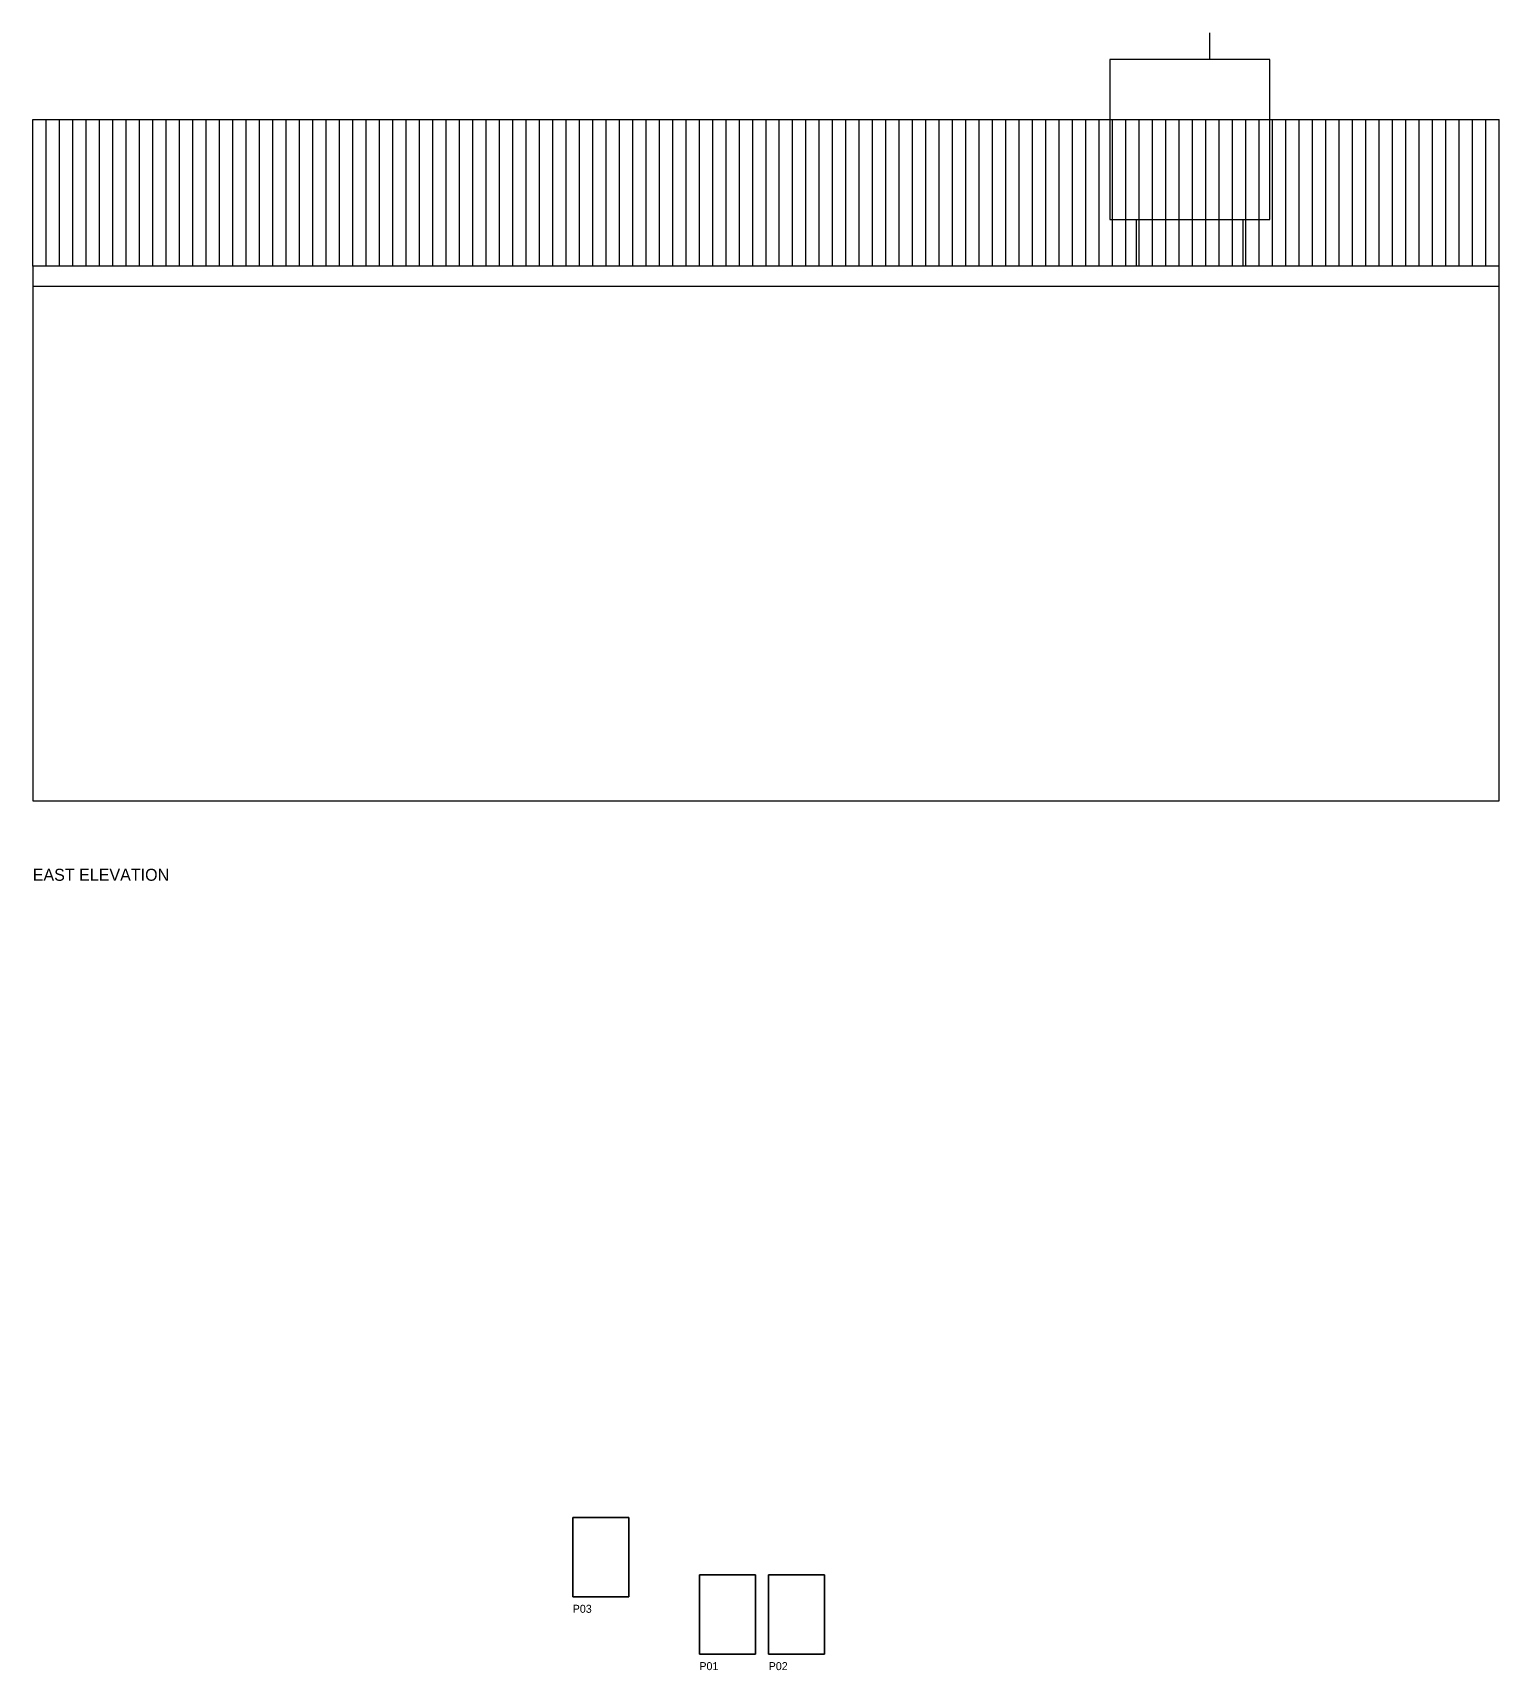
# Model space of a CAD drawing. Header units: millimetres. Extents: x -180 to 31260, y -44000 to 15420.
# Drawn here: x 17000 to 28000, y -25521 to -13240 of the extents above; entities that cross this region are included whole.
import ezdxf

# ---------------------------------------------------------------- set-up
doc = ezdxf.new("R2010")
doc.units = ezdxf.units.MM
for name, color, linetype in [('EXISTING', 8, 'Continuous'), ('PROPOSED', 3, 'Continuous'), ('TEXT', 7, 'Continuous')]:
    doc.layers.add(name, color=color, linetype=linetype)
picture_1 = doc.add_image_def('image1.jpg', size_in_pixel=(1055, 1491))
picture_2 = doc.add_image_def('image2.jpg', size_in_pixel=(1054, 1492))
picture_3 = doc.add_image_def('image3.jpg', size_in_pixel=(1055, 1490))

msp = doc.modelspace()

# ---------------------------------------------------------------- linework, layer by layer
at = {"layer": 'EXISTING'}
for p, q in [((17000, -14990), (17000, -13890)), ((17100, -14990), (17100, -13890)), ((17200, -14990), (17200, -13890)), ((17300, -14990), (17300, -13890)), ((17400, -14990), (17400, -13890)), ((17500, -14990), (17500, -13890)), ((17600, -14990), (17600, -13890)), ((17700, -14990), (17700, -13890)), ((17800, -14990), (17800, -13890)), ((17900, -14990), (17900, -13890)), ((18000, -14990), (18000, -13890)), ((18100, -14990), (18100, -13890)), ((18200, -14990), (18200, -13890)), ((18300, -14990), (18300, -13890)), ((18400, -14990), (18400, -13890)), ((18500, -14990), (18500, -13890)), ((18600, -14990), (18600, -13890)), ((18700, -14990), (18700, -13890)), ((18800, -14990), (18800, -13890)), ((18900, -14990), (18900, -13890)), ((19000, -14990), (19000, -13890)), ((19100, -14990), (19100, -13890)), ((19200, -14990), (19200, -13890)), ((19300, -14990), (19300, -13890)), ((19400, -14990), (19400, -13890)), ((19500, -14990), (19500, -13890)), ((19600, -14990), (19600, -13890)), ((19700, -14990), (19700, -13890)), ((19800, -14990), (19800, -13890)), ((19900, -14990), (19900, -13890)), ((20000, -14990), (20000, -13890)), ((20100, -14990), (20100, -13890)), ((20200, -14990), (20200, -13890)), ((20300, -14990), (20300, -13890)), ((20400, -14990), (20400, -13890)), ((20500, -14990), (20500, -13890)), ((20600, -14990), (20600, -13890)), ((20700, -14990), (20700, -13890)), ((20800, -14990), (20800, -13890)), ((20900, -14990), (20900, -13890)), ((21000, -14990), (21000, -13890)), ((21100, -14990), (21100, -13890)), ((21200, -14990), (21200, -13890)), ((21300, -14990), (21300, -13890)), ((21400, -14990), (21400, -13890)), ((21500, -14990), (21500, -13890)), ((21600, -14990), (21600, -13890)), ((21700, -14990), (21700, -13890)), ((21800, -14990), (21800, -13890)), ((21900, -14990), (21900, -13890)), ((22000, -14990), (22000, -13890)), ((22100, -14990), (22100, -13890)), ((22200, -14990), (22200, -13890)), ((22300, -14990), (22300, -13890)), ((22400, -14990), (22400, -13890)), ((22500, -14990), (22500, -13890)), ((22600, -14990), (22600, -13890)), ((22700, -14990), (22700, -13890)), ((22800, -14990), (22800, -13890)), ((22900, -14990), (22900, -13890)), ((23000, -14990), (23000, -13890)), ((23100, -14990), (23100, -13890)), ((23200, -14990), (23200, -13890)), ((23300, -14990), (23300, -13890)), ((23400, -14990), (23400, -13890)), ((23500, -14990), (23500, -13890)), ((23600, -14990), (23600, -13890)), ((23700, -14990), (23700, -13890)), ((23800, -14990), (23800, -13890)), ((23900, -14990), (23900, -13890)), ((24000, -14990), (24000, -13890)), ((24100, -14990), (24100, -13890)), ((24200, -14990), (24200, -13890)), ((24300, -14990), (24300, -13890)), ((24400, -14990), (24400, -13890)), ((24500, -14990), (24500, -13890)), ((24600, -14990), (24600, -13890)), ((24700, -14990), (24700, -13890)), ((24800, -14990), (24800, -13890)), ((24900, -14990), (24900, -13890)), ((25000, -14990), (25000, -13890)), ((25100, -14990), (25100, -13890)), ((25200, -14990), (25200, -13890)), ((25300, -14990), (25300, -13890)), ((25400, -14990), (25400, -13890)), ((25500, -14990), (25500, -13890)), ((25600, -14990), (25600, -13890)), ((25700, -14990), (25700, -13890)), ((25800, -14990), (25800, -13890)), ((25900, -14990), (25900, -13890)), ((26000, -14990), (26000, -13890)), ((26100, -14990), (26100, -13890)), ((26200, -14990), (26200, -13890)), ((26300, -14990), (26300, -13890)), ((26400, -14990), (26400, -13890)), ((26500, -14990), (26500, -13890)), ((26600, -14990), (26600, -13890)), ((26700, -14990), (26700, -13890)), ((26800, -14990), (26800, -13890)), ((26900, -14990), (26900, -13890)), ((27000, -14990), (27000, -13890)), ((27100, -14990), (27100, -13890)), ((27200, -14990), (27200, -13890)), ((27300, -14990), (27300, -13890)), ((27400, -14990), (27400, -13890)), ((27500, -14990), (27500, -13890)), ((27600, -14990), (27600, -13890)), ((27700, -14990), (27700, -13890)), ((27800, -14990), (27800, -13890)), ((27900, -14990), (27900, -13890)), ((28000, -14990), (28000, -13890)), ((17000, -15140), (28000, -15140))]:
    msp.add_line(p, q, dxfattribs=at)
msp.add_lwpolyline([(17000, -19000), (28000, -19000), (28000, -14990), (17000, -14990)], close=True, dxfattribs=at)
at = {"layer": 'PROPOSED'}
for p, q in [((25830, -13440), (25830, -13240)), ((17000, -14990), (17000, -13890)), ((17000, -13890), (28000, -13890)), ((18200, -14990), (18200, -13890)), ((19400, -14990), (19400, -13890)), ((20600, -14990), (20600, -13890)), ((21800, -14990), (21800, -13890)), ((23000, -14990), (23000, -13890)), ((24200, -14990), (24200, -13890)), ((25400, -14990), (25400, -13890)), ((26600, -14990), (26600, -13890)), ((27800, -14990), (27800, -13890)), ((25280, -14990), (25280, -14640)), ((26080, -14990), (26080, -14640))]:
    msp.add_line(p, q, dxfattribs=at)
for points in [[(25080, -14640), (26280, -14640), (26280, -13440), (25080, -13440)], [(21050, -24970), (21470, -24970), (21470, -24376), (21050, -24376)], [(22000, -25400), (22420, -25400), (22420, -24806), (22000, -24806)], [(22520, -25400), (22940, -25400), (22940, -24806), (22520, -24806)]]:
    msp.add_lwpolyline(points, close=True, dxfattribs=at)

# ---------------------------------------------------------------- texts
at = {"layer": 'TEXT'}
for s, height, p in [('EAST ELEVATION', 90, (17000, -19600)), ('P03', 60, (21050, -25090)), ('P01', 60, (22000, -25520)), ('P02', 60, (22520, -25520))]:
    msp.add_text(s, height=height, dxfattribs=at).set_placement(p)

# ---------------------------------------------------------------- pictures from other files: only their frames are drawn
image = msp.add_image(picture_3, insert=(21050, -24970), size_in_units=(420, 594))
image = msp.add_image(picture_1, insert=(22000, -25400), size_in_units=(420, 594))
image = msp.add_image(picture_2, insert=(22520, -25400), size_in_units=(420, 594))

doc.saveas('drawing.dxf')
